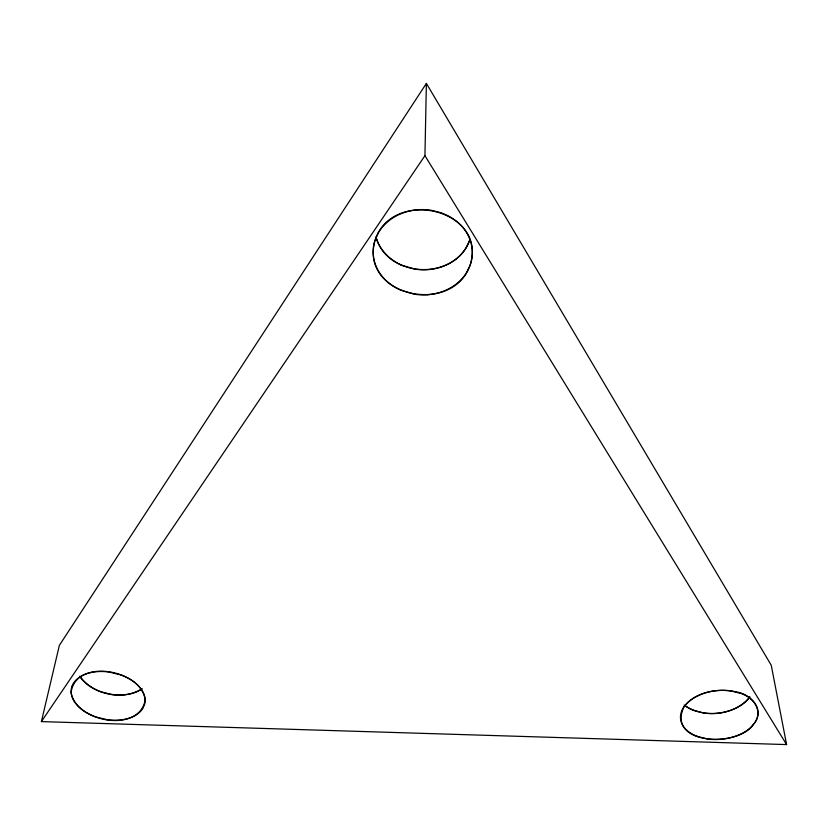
<?xml version="1.0" encoding="UTF-8"?>
<svg xmlns="http://www.w3.org/2000/svg" width="828" height="828" viewBox="0 0 828 828"><rect width="100%" height="100%" fill="white"/><g stroke="black" fill="none" stroke-linecap="round" stroke-linejoin="round"><path stroke-width="1.24" d="M786.6 744.589L424.94 155.685L426.379 83.411L59.368 645.364L41.4 721.602L786.6 744.589L771.23 665.205L426.379 83.411M375.219 239.602C358.607 295.223 450.225 316.275 469.59 266.699C489.472 210.095 394.48 187.066 375.591 238.588M469.89 239.737C456.042 280.713 388.125 279.015 376.119 237.553M469.724 240.234L465.936 248.027A47.486 40.841 -2.2 0 1 427.921 269.68A48.169 41.441 -2.2 0 1 414.714 269.09L401.218 265.053M378.23 233.041L374.722 241.134A51.232 43.532 -1.8 0 0 400.348 290.028L414.062 294.178A49.142 41.721 -1.7 0 0 427.527 294.758M683.98 706.77C666.012 745.366 738.617 747.456 753.47 724.448M41.4 721.602L424.94 155.685M749.278 697.725L749.682 697.155M753.904 723.889C765.3 710.662 750.789 693.605 736.351 691.96C718.383 687.84 696.659 691.452 684.394 706.201M749.878 696.865L746.038 701.357A37.519 23.536 -6.6 0 1 713.777 713.457A38.057 23.877 -6.6 0 1 703.5 712.908L693.419 710.32A39.672 24.902 -6.6 0 1 685.015 705.684M748.843 698.294C733.122 715.671 703.138 718.745 684.156 705.042M141.888 688.906C122.296 700.912 93.067 694.816 79.726 676.165M697.145 736.361L707.371 738.949A38.657 23.815 -6.3 0 0 717.804 739.497A38.109 23.474 -6.3 0 0 750.603 727.501L754.525 723.03A40.241 24.799 -6.3 0 0 741.691 693.719L731.196 690.935A38.678 23.846 -6.3 0 0 720.401 690.376A38.15 23.526 -6.3 0 0 687.136 703.055L683.4 707.64A40.293 24.83 -6.3 0 0 697.186 736.309M427.527 294.778A48.438 41.11 -1.7 0 0 466.299 273.043L470.159 265.198A51.17 43.449 -1.5 0 0 445.919 214.814L441.293 212.827L431.636 210.343A49.173 41.804 -1.6 0 0 417.54 209.763A48.51 41.245 -1.6 0 0 378.23 233.041M142.064 688.782A35.873 23.018 10.4 0 1 121.892 695.002A36.38 23.35 10.4 0 1 111.977 694.475L101.409 691.929A37.922 24.354 10.4 0 1 80.223 676.921M401.269 264.981A50.218 43.232 -2.3 0 1 375.974 236.963M145.169 700.157C138.897 733.784 75.617 721.985 71.115 692.405C75.803 657.525 142.064 669.624 145.169 700.157M71.922 686.371L71.322 688.679A38.492 24.271 10.2 0 0 96.286 717.069L106.988 719.667A36.929 23.277 10.2 0 0 117.048 720.194A36.411 22.936 10.2 0 0 142.944 708.271L144.776 703.841A38.471 24.229 10.3 0 0 120.422 674.83L109.379 672.088A36.96 23.298 10.3 0 0 98.977 671.549A36.463 22.987 10.3 0 0 72.926 684.125L71.922 686.371"/></g></svg>
